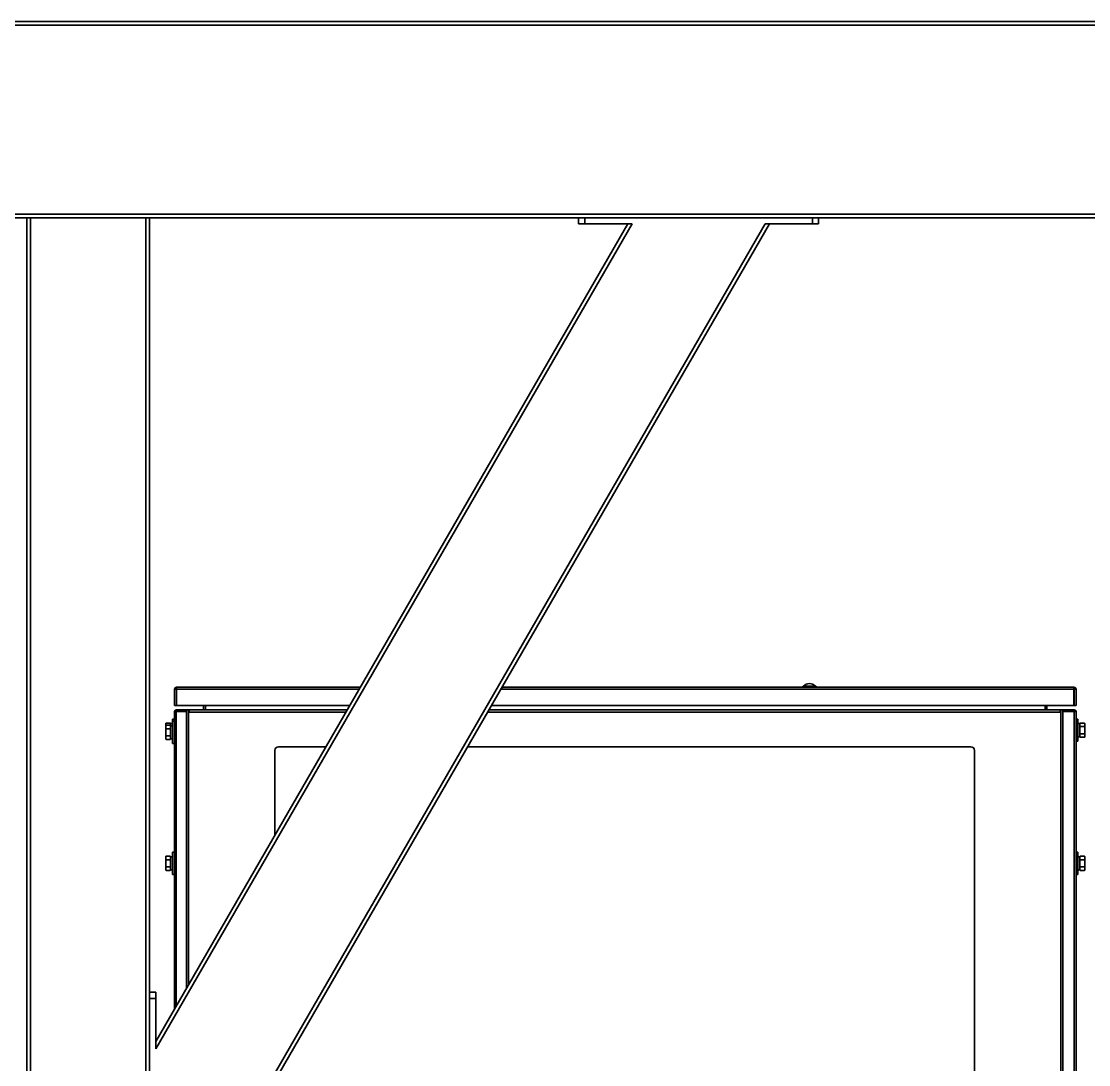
# Model space of a CAD drawing. Header units: millimetres. Extents: x 32496 to 166256, y 3504 to 23939.
# Drawn here: x 148468 to 149337, y 14064 to 14914 of the extents above; entities that cross this region are included whole.
import ezdxf

# ---------------------------------------------------------------- set-up
doc = ezdxf.new("R2010")
doc.units = ezdxf.units.MM
doc.layers.get('0').update_dxf_attribs({"lineweight": 35})

# ---------------------------------------------------------------- blocks, each defined once
blk = doc.blocks.new('8-1250')
at = {"linetype": 'Continuous'}
for p, q in [((4052.87, -31995.29), (-7907.13, -31995.29)), ((4052.87, -31992.29), (-7783.13, -31992.29)), ((4052.87, -32149.29), (-7907.13, -32149.29)), ((4052.87, -32152.29), (-7907.13, -32152.29)), ((-24.13, -32152.29), (-124.13, -32152.29)), ((-124.13, -32152.29), (-124.13, -34671.29)), ((-121.13, -32152.29), (-121.13, -34671.29)), ((-27.13, -32152.29), (-27.13, -34671.29)), ((-24.13, -32152.29), (-24.13, -32783.31)), ((325.4, -32152.29), (520.87, -32152.29)), ((325.4, -32152.29), (325.4, -32157.29)), ((330.4, -32152.29), (330.4, -32157.29)), ((515.87, -32152.29), (515.87, -32157.29)), ((520.87, -32152.29), (520.87, -32157.29)), ((-19.13, -32823.31), (365.4, -32157.29)), ((-19.13, -32829.31), (368.87, -32157.29)), ((-19.13, -33017.31), (477.41, -32157.29)), ((-19.13, -33023.31), (480.87, -32157.29)), ((325.4, -32157.29), (368.87, -32157.29)), ((477.41, -32157.29), (520.87, -32157.29)), ((-2.33, -32536.49), (-3.83, -32536.49)), ((-3.83, -32536.49), (-3.83, -32549.79)), ((-2.33, -32536.49), (-2.33, -32549.79)), ((-2.13, -32534.79), (147.45, -32534.79)), ((-2.13, -32549.79), (-2.13, -32534.79)), ((146.47, -32536.49), (-2.13, -32536.49)), ((728.87, -32536.49), (261.94, -32536.49)), ((262.92, -32534.79), (728.87, -32534.79)), ((510.89, -32533.96), (508.53, -32533.96)), ((508.53, -32533.96), (508.53, -32533.96)), ((515.85, -32533.96), (510.89, -32533.96)), ((518.22, -32533.96), (515.85, -32533.96)), ((728.87, -32549.79), (728.87, -32534.79)), ((729.07, -32536.49), (730.57, -32536.49)), ((729.07, -32549.79), (729.07, -32536.49)), ((730.57, -32549.79), (730.57, -32536.49)), ((-2.33, -32549.79), (-3.83, -32549.79)), ((5.87, -32553.29), (-2.43, -32553.29)), ((-2.43, -32554.49), (-2.43, -32553.29)), ((138.79, -32549.79), (-2.13, -32549.79)), ((5.87, -32553.29), (136.77, -32553.29)), ((5.87, -32780.01), (5.87, -32553.29)), ((7.57, -32553.29), (7.57, -32777.07)), ((8.07, -32553.29), (8.07, -32554.99)), ((19.87, -32553.29), (19.87, -32549.79)), ((21.37, -32549.79), (21.37, -32553.29)), ((252.24, -32553.29), (719.87, -32553.29)), ((728.87, -32549.79), (254.26, -32549.79)), ((705.37, -32553.29), (705.37, -32549.79)), ((706.87, -32549.79), (706.87, -32553.29)), ((717.67, -32553.29), (717.67, -32554.99)), ((718.17, -34566.29), (718.17, -32553.29)), ((729.17, -32553.29), (719.87, -32553.29)), ((719.87, -32553.29), (719.87, -34566.29)), ((729.07, -32549.79), (730.57, -32549.79)), ((729.17, -32554.49), (729.17, -32553.29)), ((-3.83, -32560.79), (-5.43, -32560.79)), ((-5.43, -32560.79), (-5.43, -32562.54)), ((-3.83, -32562.54), (-5.43, -32562.54)), ((-5.43, -32562.54), (-5.43, -32580.54)), ((-3.83, -32554.69), (5.87, -32554.69)), ((-3.83, -32675.64), (-3.83, -32554.69)), ((5.87, -32554.49), (-2.43, -32554.49)), ((-2.43, -32554.69), (-2.43, -32794.39)), ((135.79, -32554.99), (8.07, -32554.99)), ((717.67, -32554.99), (251.26, -32554.99)), ((729.17, -32554.49), (719.87, -32554.49)), ((719.87, -32554.69), (730.57, -32554.69)), ((729.17, -33566.79), (729.17, -32554.69)), ((730.57, -32554.69), (730.57, -32675.66)), ((730.57, -32560.79), (732.17, -32560.79)), ((732.17, -32578.79), (732.17, -32560.79)), ((-11.03, -32564.32), (-10.76, -32564.04)), ((-11.03, -32564.32), (-11.03, -32566.07)), ((-11.03, -32566.07), (-10.76, -32565.79)), ((-11.03, -32577.01), (-11.03, -32566.07)), ((-10.73, -32564.02), (-10.76, -32564.04)), ((-10.73, -32565.77), (-10.76, -32565.79)), ((-7.33, -32564.02), (-10.73, -32564.02)), ((-7.33, -32565.77), (-10.73, -32565.77)), ((-7.33, -32568.61), (-10.73, -32568.61)), ((-7.33, -32564.02), (-7.3, -32564.04)), ((-7.33, -32565.77), (-7.3, -32565.79)), ((-7.03, -32564.32), (-7.3, -32564.04)), ((-7.03, -32566.07), (-7.3, -32565.79)), ((-7.03, -32566.09), (-7.03, -32564.32)), ((-5.43, -32564.44), (-7.03, -32564.44)), ((-7.03, -32577.01), (-7.03, -32566.07)), ((-5.43, -32566.19), (-7.03, -32566.19)), ((732.17, -32564.44), (733.77, -32564.44)), ((733.77, -32564.32), (734.07, -32564.02)), ((733.77, -32575.26), (733.77, -32564.32)), ((734.07, -32564.02), (737.47, -32564.02)), ((734.07, -32566.9), (737.47, -32566.9)), ((737.77, -32564.32), (737.47, -32564.02)), ((737.77, -32575.26), (737.77, -32564.32)), ((-11.03, -32577.01), (-10.76, -32577.28)), ((-7.33, -32574.38), (-10.73, -32574.38)), ((-7.33, -32577.31), (-10.73, -32577.31)), ((-7.03, -32577.01), (-7.3, -32577.28)), ((-5.43, -32576.89), (-7.03, -32576.89)), ((730.57, -32578.79), (732.17, -32578.79)), ((732.17, -32575.14), (733.77, -32575.14)), ((733.77, -32575.26), (734.07, -32575.56)), ((734.07, -32572.68), (737.47, -32572.68)), ((734.07, -32575.56), (737.47, -32575.56)), ((737.77, -32575.26), (737.47, -32575.56)), ((-3.83, -32580.54), (-5.43, -32580.54)), ((77.87, -32655.31), (77.87, -32586.29)), ((80.87, -32583.29), (119.45, -32583.29)), ((234.92, -32583.29), (644.87, -32583.29)), ((647.87, -32586.29), (647.87, -33054.29)), ((-11.03, -32672.82), (-10.76, -32672.54)), ((-11.03, -32683.76), (-11.03, -32672.82)), ((-10.73, -32672.52), (-10.76, -32672.54)), ((-7.33, -32672.52), (-10.73, -32672.52)), ((-7.33, -32675.36), (-10.73, -32675.36)), ((-7.33, -32672.52), (-7.3, -32672.54)), ((-7.03, -32672.82), (-7.3, -32672.54)), ((-7.03, -32683.76), (-7.03, -32672.82)), ((-5.43, -32672.94), (-7.03, -32672.94)), ((-3.83, -32669.29), (-5.43, -32669.29)), ((-5.43, -32669.29), (-5.43, -32687.29)), ((-3.83, -32680.91), (-3.83, -32675.64)), ((730.57, -32669.29), (732.17, -32669.29)), ((730.57, -32675.66), (730.57, -32680.92)), ((732.17, -32687.29), (732.17, -32669.29)), ((732.17, -32672.94), (733.77, -32672.94)), ((733.77, -32672.82), (734.07, -32672.52)), ((733.77, -32683.76), (733.77, -32672.82)), ((734.07, -32672.52), (737.47, -32672.52)), ((734.07, -32675.4), (737.47, -32675.4)), ((737.77, -32672.82), (737.47, -32672.52)), ((737.77, -32683.76), (737.77, -32672.82)), ((-11.03, -32683.76), (-10.76, -32684.03)), ((-7.33, -32681.13), (-10.73, -32681.13)), ((-7.33, -32684.06), (-10.73, -32684.06)), ((-7.03, -32683.76), (-7.3, -32684.03)), ((-5.43, -32683.64), (-7.03, -32683.64)), ((-3.83, -32796.81), (-3.83, -32680.91)), ((730.57, -32680.92), (730.57, -32925.66)), ((732.17, -32683.64), (733.77, -32683.64)), ((733.77, -32683.76), (734.07, -32684.06)), ((734.07, -32681.18), (737.47, -32681.18)), ((734.07, -32684.06), (737.47, -32684.06)), ((737.77, -32683.76), (737.47, -32684.06)), ((-3.83, -32687.29), (-5.43, -32687.29)), ((730.57, -32687.29), (732.17, -32687.29)), ((-24.13, -32783.31), (-19.13, -32783.31)), ((-24.13, -33063.31), (-24.13, -32783.31)), ((-24.13, -32788.31), (-19.13, -32788.31)), ((-19.13, -32829.31), (-19.13, -32783.31))]:
    blk.add_line(p, q, dxfattribs=at)
for centre, radius, start, end in [((-2.13, -32536.49), 1.7, 90, 180), ((-2.13, -32536.49), 0.2, 90, 180), ((506.66, -32532.29), 2.5, 270, 318.18969), ((513.37, -32538.29), 6.5, 41.81031, 138.18969), ((520.08, -32532.29), 2.5, 221.81031, 270), ((728.87, -32536.49), 1.7, 0, 90), ((728.87, -32536.49), 0.2, 0, 90), ((-2.43, -32554.69), 1.4, 90, 180), ((729.17, -32554.69), 1.4, 0, 90), ((-2.43, -32554.69), 0.2, 90, 180), ((729.17, -32554.69), 0.2, 0, 90), ((735.01, -32566.59), 3.56, 39.13645, 39.50132), ((-8.21, -32574.72), 3.61, 218.71028, 219.13391), ((-6.89, -32573.53), 5.39, 224.12457, 224.56524), ((-11.16, -32573.53), 5.38, 315.43477, 315.87545), ((-9.84, -32574.72), 3.61, 320.8641, 321.28972), ((736.53, -32572.99), 3.56, 219.13644, 219.50078), ((80.87, -32586.29), 3, 90, 180), ((644.87, -32586.29), 3, 0, 90), ((735.01, -32675.09), 3.56, 39.13645, 39.50132), ((-8.21, -32681.47), 3.61, 218.71028, 219.13391), ((-6.89, -32680.28), 5.39, 224.12457, 224.56524), ((-11.16, -32680.28), 5.38, 315.43477, 315.87545), ((-9.84, -32681.47), 3.61, 320.8641, 321.28972), ((736.53, -32681.49), 3.56, 219.13644, 219.50078)]:
    blk.add_arc(centre, radius, start, end, dxfattribs=at)
for points, knots in [([(-10.76, -32564.04), (-10.78, -32564.07), (-10.87, -32564.16), (-10.96, -32564.26), (-11.03, -32564.34)], [0, 0, 0, 0, 0.255063, 1, 1, 1, 1]), ([(-10.76, -32565.79), (-10.78, -32565.82), (-10.87, -32565.91), (-10.96, -32566.01), (-11.03, -32566.09)], [0, 0, 0, 0, 0.255063, 1, 1, 1, 1]), ([(-11.03, -32568.28), (-11, -32568.31), (-10.91, -32568.42), (-10.81, -32568.53), (-10.73, -32568.61)], [0, 0, 0, 0, 0.244408, 1, 1, 1, 1]), ([(-7.03, -32568.28), (-7.05, -32568.31), (-7.15, -32568.42), (-7.25, -32568.53), (-7.33, -32568.61)], [0, 0, 0, 0, 0.244408, 1, 1, 1, 1]), ([(-7.3, -32564.04), (-7.27, -32564.07), (-7.18, -32564.16), (-7.09, -32564.26), (-7.03, -32564.34)], [0, 0, 0, 0, 0.255062, 1, 1, 1, 1]), ([(-7.3, -32565.79), (-7.27, -32565.82), (-7.18, -32565.91), (-7.09, -32566.01), (-7.03, -32566.09)], [0, 0, 0, 0, 0.255062, 1, 1, 1, 1]), ([(733.77, -32564.35), (733.8, -32564.32), (733.89, -32564.2), (733.99, -32564.09), (734.07, -32564.02)], [0, 0, 0, 0, 0.244558, 1, 1, 1, 1]), ([(734.07, -32566.9), (734.05, -32566.88), (733.94, -32566.77), (733.84, -32566.66), (733.77, -32566.57)], [0, 0, 0, 0, 0.255352, 1, 1, 1, 1]), ([(737.76, -32564.33), (737.74, -32564.3), (737.64, -32564.19), (737.55, -32564.09), (737.47, -32564.02)], [0, 0, 0, 0, 0.244878, 1, 1, 1, 1]), ([(737.47, -32566.9), (737.5, -32566.88), (737.6, -32566.77), (737.7, -32566.66), (737.77, -32566.57)], [0, 0, 0, 0, 0.255353, 1, 1, 1, 1]), ([(-10.73, -32574.38), (-10.75, -32574.41), (-10.86, -32574.52), (-10.96, -32574.63), (-11.03, -32574.72)], [0, 0, 0, 0, 0.255212, 1, 1, 1, 1]), ([(-11.01, -32577), (-10.99, -32577.02), (-10.91, -32577.12), (-10.82, -32577.21), (-10.76, -32577.28)], [0, 0, 0, 0, 0.245496, 1, 1, 1, 1]), ([(-7.33, -32574.38), (-7.3, -32574.41), (-7.2, -32574.52), (-7.1, -32574.63), (-7.03, -32574.72)], [0, 0, 0, 0, 0.255211, 1, 1, 1, 1]), ([(-7.04, -32577), (-7.06, -32577.02), (-7.15, -32577.12), (-7.23, -32577.21), (-7.3, -32577.28)], [0, 0, 0, 0, 0.245497, 1, 1, 1, 1]), ([(733.77, -32573.01), (733.8, -32572.98), (733.89, -32572.86), (733.99, -32572.76), (734.07, -32572.68)], [0, 0, 0, 0, 0.244558, 1, 1, 1, 1]), ([(734.07, -32575.56), (734.05, -32575.54), (733.95, -32575.44), (733.85, -32575.33), (733.79, -32575.25)], [0, 0, 0, 0, 0.255041, 1, 1, 1, 1]), ([(737.77, -32573.01), (737.75, -32572.98), (737.65, -32572.86), (737.55, -32572.76), (737.47, -32572.68)], [0, 0, 0, 0, 0.244558, 1, 1, 1, 1]), ([(737.47, -32575.56), (737.5, -32575.54), (737.6, -32575.43), (737.7, -32575.32), (737.77, -32575.23)], [0, 0, 0, 0, 0.255353, 1, 1, 1, 1]), ([(-10.76, -32672.54), (-10.78, -32672.57), (-10.87, -32672.66), (-10.96, -32672.76), (-11.03, -32672.84)], [0, 0, 0, 0, 0.255063, 1, 1, 1, 1]), ([(-11.03, -32675.03), (-11, -32675.06), (-10.91, -32675.17), (-10.81, -32675.28), (-10.73, -32675.36)], [0, 0, 0, 0, 0.244408, 1, 1, 1, 1]), ([(-7.03, -32675.03), (-7.05, -32675.06), (-7.15, -32675.17), (-7.25, -32675.28), (-7.33, -32675.36)], [0, 0, 0, 0, 0.244408, 1, 1, 1, 1]), ([(-7.3, -32672.54), (-7.27, -32672.57), (-7.18, -32672.66), (-7.09, -32672.76), (-7.03, -32672.84)], [0, 0, 0, 0, 0.255062, 1, 1, 1, 1]), ([(733.77, -32672.85), (733.8, -32672.82), (733.89, -32672.7), (733.99, -32672.59), (734.07, -32672.52)], [0, 0, 0, 0, 0.244558, 1, 1, 1, 1]), ([(734.07, -32675.4), (734.05, -32675.38), (733.94, -32675.27), (733.84, -32675.16), (733.77, -32675.07)], [0, 0, 0, 0, 0.255352, 1, 1, 1, 1]), ([(737.76, -32672.83), (737.74, -32672.8), (737.64, -32672.69), (737.55, -32672.59), (737.47, -32672.52)], [0, 0, 0, 0, 0.244878, 1, 1, 1, 1]), ([(737.47, -32675.4), (737.5, -32675.38), (737.6, -32675.27), (737.7, -32675.16), (737.77, -32675.07)], [0, 0, 0, 0, 0.255353, 1, 1, 1, 1]), ([(-10.73, -32681.13), (-10.75, -32681.16), (-10.86, -32681.27), (-10.96, -32681.38), (-11.03, -32681.47)], [0, 0, 0, 0, 0.255212, 1, 1, 1, 1]), ([(-11.01, -32683.75), (-10.99, -32683.77), (-10.91, -32683.87), (-10.82, -32683.96), (-10.76, -32684.03)], [0, 0, 0, 0, 0.245496, 1, 1, 1, 1]), ([(-7.33, -32681.13), (-7.3, -32681.16), (-7.2, -32681.27), (-7.1, -32681.38), (-7.03, -32681.47)], [0, 0, 0, 0, 0.255211, 1, 1, 1, 1]), ([(-7.04, -32683.75), (-7.06, -32683.77), (-7.15, -32683.87), (-7.23, -32683.96), (-7.3, -32684.03)], [0, 0, 0, 0, 0.245497, 1, 1, 1, 1]), ([(733.77, -32681.51), (733.8, -32681.48), (733.89, -32681.36), (733.99, -32681.26), (734.07, -32681.18)], [0, 0, 0, 0, 0.244558, 1, 1, 1, 1]), ([(734.07, -32684.06), (734.05, -32684.04), (733.95, -32683.94), (733.85, -32683.83), (733.79, -32683.75)], [0, 0, 0, 0, 0.255041, 1, 1, 1, 1]), ([(737.77, -32681.51), (737.75, -32681.48), (737.65, -32681.36), (737.55, -32681.26), (737.47, -32681.18)], [0, 0, 0, 0, 0.244558, 1, 1, 1, 1]), ([(737.47, -32684.06), (737.5, -32684.04), (737.6, -32683.93), (737.7, -32683.82), (737.77, -32683.73)], [0, 0, 0, 0, 0.255353, 1, 1, 1, 1])]:
    blk.add_open_spline(points, degree=3, knots=knots, dxfattribs=at)
for points in [[(-10.73, -32568.61), (-10.84, -32568.82), (-10.94, -32569.04), (-11.03, -32569.27)], [(-7.33, -32568.61), (-7.22, -32568.82), (-7.12, -32569.04), (-7.03, -32569.27)], [(733.77, -32567.56), (733.86, -32567.34), (733.96, -32567.12), (734.07, -32566.9)], [(737.77, -32567.56), (737.68, -32567.34), (737.58, -32567.12), (737.47, -32566.9)], [(-11.03, -32573.72), (-10.94, -32573.95), (-10.84, -32574.17), (-10.73, -32574.38)], [(-7.03, -32573.72), (-7.12, -32573.95), (-7.22, -32574.17), (-7.33, -32574.38)], [(734.07, -32572.68), (733.96, -32572.46), (733.86, -32572.24), (733.77, -32572.02)], [(737.47, -32572.68), (737.58, -32572.46), (737.68, -32572.24), (737.77, -32572.02)], [(-10.73, -32675.36), (-10.84, -32675.57), (-10.94, -32675.79), (-11.03, -32676.02)], [(-7.33, -32675.36), (-7.22, -32675.57), (-7.12, -32675.79), (-7.03, -32676.02)], [(733.77, -32676.06), (733.86, -32675.84), (733.96, -32675.62), (734.07, -32675.4)], [(737.77, -32676.06), (737.68, -32675.84), (737.58, -32675.62), (737.47, -32675.4)], [(-11.03, -32680.47), (-10.94, -32680.7), (-10.84, -32680.92), (-10.73, -32681.13)], [(-7.03, -32680.47), (-7.12, -32680.7), (-7.22, -32680.92), (-7.33, -32681.13)], [(734.07, -32681.18), (733.96, -32680.96), (733.86, -32680.74), (733.77, -32680.52)], [(737.47, -32681.18), (737.58, -32680.96), (737.68, -32680.74), (737.77, -32680.52)]]:
    blk.add_open_spline(points, degree=3, dxfattribs=at)

msp = doc.modelspace()

# ---------------------------------------------------------------- block references
at = {"color": 6}
msp.add_blockref('8-1250', (148596.331, 46906.597), dxfattribs=at)

doc.saveas('drawing.dxf')
